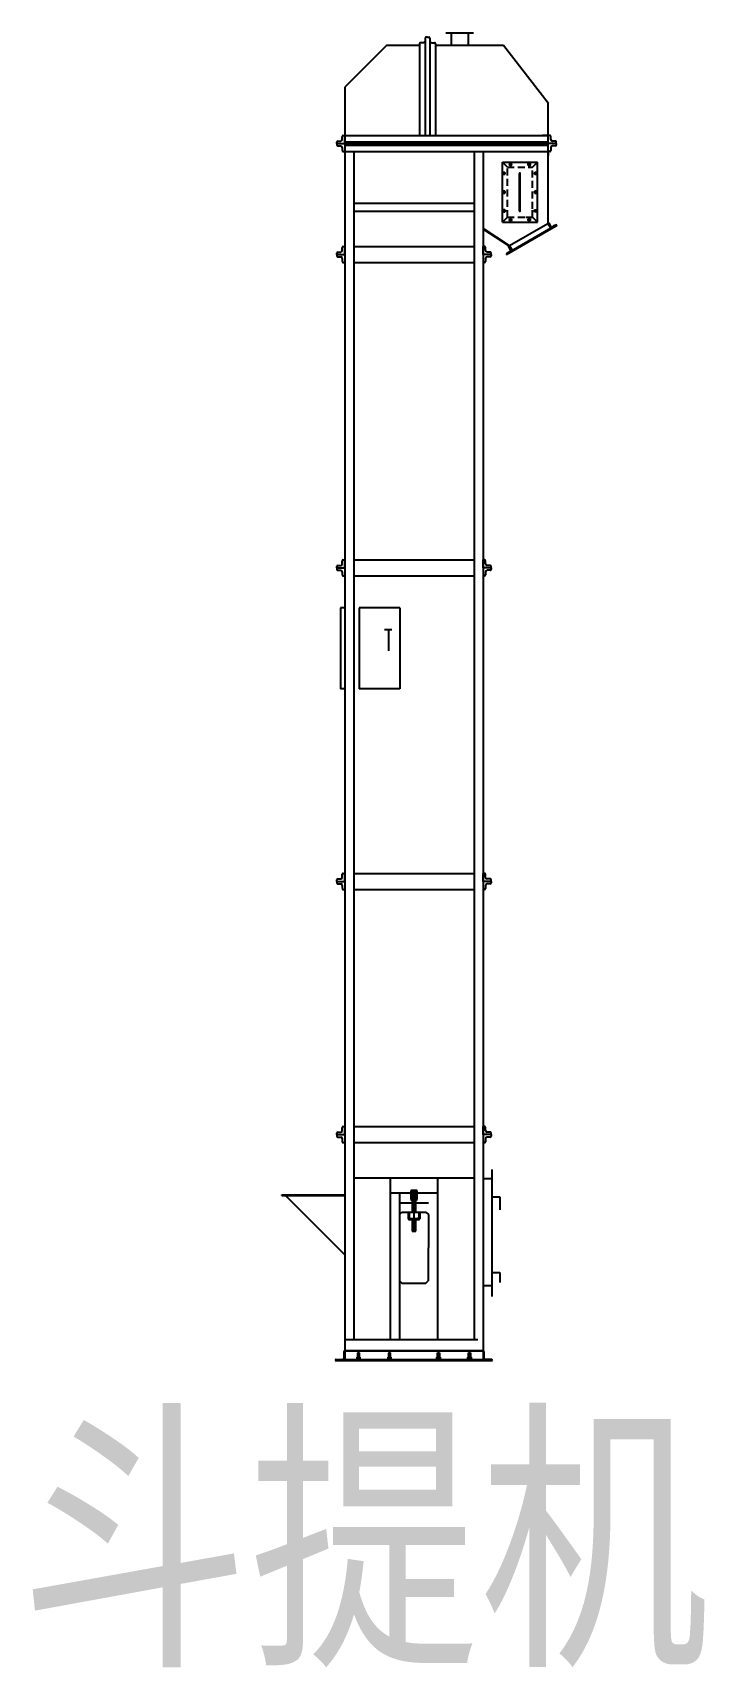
# Model space of a CAD drawing. Header units: millimetres. Extents: x 345.9 to 370, y 112.2 to 170.9.
import ezdxf

# ---------------------------------------------------------------- set-up
doc = ezdxf.new("R2010")
doc.units = ezdxf.units.MM
doc.linetypes.add('CENTER', pattern=[50.8, 31.75, -6.35, 6.35, -6.35])
doc.linetypes.add('HIDDEN', pattern=[0.375, 0.25, -0.125])
for name, color, linetype in [('01', 7, 'Continuous'), ('02', 1, 'Continuous'), ('04', 1, 'HIDDEN'), ('05', 4, 'CENTER'), ('10', 1, 'Continuous'), ('sb', 2, 'Continuous')]:
    doc.layers.add(name, color=color, linetype=linetype)
doc.styles.add('QSDI', font='SimSun.ttf', dxfattribs={"width": 0.8})
pattern_1 = [(135, (361.608698, 123.2932335), (0.0029547, 0.0029547), [])]
pattern_2 = [(135, (360.499029, 123.2932335), (0.0029547, 0.0029547), [])]
pattern_3 = [(45, (358.736182, 123.2932335), (-0.0029547, 0.0029547), [])]
pattern_4 = [(45, (357.626513, 123.2932335), (-0.0029547, 0.0029547), [])]

msp = doc.modelspace()

# ---------------------------------------------------------------- hatches: boundary and pattern name
at = {"layer": '10'}
h = msp.add_hatch(dxfattribs=at)
h.set_pattern_fill('U', color=2, scale=4.82625, angle=45, style=0, pattern_type=0)
h.set_pattern_definition(pattern_4)
h.paths.add_polyline_path([(357.588, 123.307), (357.559, 123.307), (357.559, 123.293), (357.588, 123.293)])
h = msp.add_hatch(dxfattribs=at)
h.set_pattern_fill('U', color=2, scale=4.82625, angle=45, style=0, pattern_type=0)
h.set_pattern_definition(pattern_4)
h.paths.add_polyline_path([(357.665, 123.293), (357.694, 123.293), (357.694, 123.307), (357.665, 123.307)])
h = msp.add_hatch(dxfattribs=at)
h.set_pattern_fill('U', color=2, scale=4.82625, angle=45, style=0, pattern_type=0)
h.set_pattern_definition(pattern_3)
h.paths.add_polyline_path([(358.698, 123.307), (358.669, 123.307), (358.669, 123.293), (358.698, 123.293)])
h = msp.add_hatch(dxfattribs=at)
h.set_pattern_fill('U', color=2, scale=4.82625, angle=45, style=0, pattern_type=0)
h.set_pattern_definition(pattern_3)
h.paths.add_polyline_path([(358.774, 123.293), (358.804, 123.293), (358.804, 123.307), (358.774, 123.307)])
h = msp.add_hatch(dxfattribs=at)
h.set_pattern_fill('U', color=2, scale=4.82625, angle=45, style=0, pattern_type=0)
h.set_pattern_definition(pattern_2)
h.paths.add_polyline_path([(360.461, 123.293), (360.432, 123.293), (360.432, 123.307), (360.461, 123.307)])
h = msp.add_hatch(dxfattribs=at)
h.set_pattern_fill('U', color=2, scale=4.82625, angle=45, style=0, pattern_type=0)
h.set_pattern_definition(pattern_2)
h.paths.add_polyline_path([(360.537, 123.307), (360.567, 123.307), (360.567, 123.293), (360.537, 123.293)])
h = msp.add_hatch(dxfattribs=at)
h.set_pattern_fill('U', color=2, scale=4.82625, angle=45, style=0, pattern_type=0)
h.set_pattern_definition(pattern_1)
h.paths.add_polyline_path([(361.57, 123.293), (361.541, 123.293), (361.541, 123.307), (361.57, 123.307)])
h = msp.add_hatch(dxfattribs=at)
h.set_pattern_fill('U', color=2, scale=4.82625, angle=45, style=0, pattern_type=0)
h.set_pattern_definition(pattern_1)
h.paths.add_polyline_path([(361.647, 123.307), (361.676, 123.307), (361.676, 123.293), (361.647, 123.293)])

# ---------------------------------------------------------------- linework, layer by layer
at = {"color": 2}
msp.add_line((362.103, 143.726), (362.103, 137.221), dxfattribs=at)
at = {"layer": '01', "color": 2}
for p, q in [((360.019, 170.721), (360.019, 170.612)), ((360.105, 170.755), (360.054, 170.755)), ((360.105, 170.755), (360.157, 170.755)), ((360.191, 170.721), (360.191, 170.612)), ((360.758, 170.914), (361.758, 170.914)), ((360.956, 170.914), (360.956, 170.468)), ((361.56, 170.914), (361.56, 170.468)), ((358.642, 170.468), (357.132, 168.958)), ((358.642, 170.468), (359.818, 170.468)), ((358.642, 170.468), (359.818, 170.468)), ((359.818, 170.52), (359.818, 170.468)), ((359.818, 170.468), (359.818, 167.225)), ((359.962, 170.554), (359.853, 170.554)), ((360.019, 170.612), (360.019, 167.225)), ((360.191, 170.612), (360.191, 167.225)), ((360.249, 170.554), (360.358, 170.554)), ((360.392, 170.52), (360.392, 170.468)), ((360.392, 170.468), (362.829, 170.468)), ((360.392, 170.468), (361.61, 170.468)), ((360.392, 170.468), (360.392, 167.225)), ((362.829, 170.468), (364.443, 168.398)), ((357.132, 168.958), (357.132, 157.529)), ((364.443, 164.075), (364.443, 168.398)), ((357.081, 167.225), (357.132, 167.225)), ((357.132, 167.225), (357.338, 167.225)), ((357.132, 167.225), (357.338, 167.225)), ((357.132, 166.938), (357.132, 167.225)), ((357.132, 167.225), (364.443, 167.225)), ((364.443, 167.225), (364.237, 167.225)), ((364.443, 167.225), (364.237, 167.225)), ((364.495, 167.225), (364.443, 167.225)), ((364.443, 166.938), (364.443, 167.225)), ((356.846, 166.938), (356.846, 166.989)), ((356.846, 166.938), (356.846, 166.886)), ((356.846, 166.938), (357.132, 166.938)), ((356.846, 166.938), (357.132, 166.938)), ((356.846, 166.938), (357.132, 166.938)), ((356.846, 166.938), (357.132, 166.938)), ((356.88, 167.024), (356.989, 167.024)), ((356.88, 166.852), (356.989, 166.852)), ((357.046, 167.081), (357.046, 167.19)), ((357.046, 166.794), (357.046, 166.685)), ((357.081, 166.651), (357.132, 166.651)), ((357.132, 166.995), (364.443, 166.995)), ((357.132, 166.938), (364.443, 166.938)), ((357.132, 166.88), (364.443, 166.88)), ((357.132, 166.651), (357.132, 166.508)), ((357.132, 166.651), (364.443, 166.651)), ((357.454, 166.651), (357.454, 157.529)), ((361.781, 166.651), (361.781, 157.529)), ((362.103, 166.651), (362.103, 157.529)), ((364.73, 166.938), (364.443, 166.938)), ((364.73, 166.938), (364.443, 166.938)), ((364.73, 166.938), (364.443, 166.938)), ((364.73, 166.938), (364.443, 166.938)), ((364.443, 166.651), (364.443, 166.508)), ((364.495, 166.651), (364.443, 166.651)), ((364.529, 167.081), (364.529, 167.19)), ((364.529, 166.794), (364.529, 166.685)), ((364.696, 167.024), (364.587, 167.024)), ((364.696, 166.852), (364.587, 166.852)), ((364.73, 166.938), (364.73, 166.989)), ((364.73, 166.938), (364.73, 166.886)), ((362.792, 166.271), (364.052, 166.271)), ((362.792, 164.111), (362.792, 166.271)), ((363.064, 166.216), (363.044, 166.181)), ((363.044, 166.181), (363.064, 166.146)), ((363.104, 166.216), (363.064, 166.216)), ((363.064, 166.146), (363.104, 166.146)), ((363.124, 166.181), (363.104, 166.216)), ((363.104, 166.146), (363.124, 166.181)), ((363.739, 166.216), (363.719, 166.181)), ((363.719, 166.181), (363.739, 166.146)), ((363.779, 166.216), (363.739, 166.216)), ((363.739, 166.146), (363.779, 166.146)), ((363.799, 166.181), (363.779, 166.216)), ((363.779, 166.146), (363.799, 166.181)), ((364.052, 164.111), (364.052, 166.271)), ((362.839, 165.901), (362.819, 165.866)), ((362.819, 165.866), (362.839, 165.831)), ((362.879, 165.901), (362.839, 165.901)), ((362.839, 165.831), (362.879, 165.831)), ((362.899, 165.866), (362.879, 165.901)), ((362.879, 165.831), (362.899, 165.866)), ((363.408, 164.516), (363.408, 165.866)), ((363.435, 164.516), (363.435, 165.866)), ((363.964, 165.901), (363.944, 165.866)), ((363.944, 165.866), (363.964, 165.831)), ((364.004, 165.901), (363.964, 165.901)), ((363.964, 165.831), (364.004, 165.831)), ((364.024, 165.866), (364.004, 165.901)), ((364.004, 165.831), (364.024, 165.866)), ((362.839, 165.226), (362.819, 165.191)), ((362.819, 165.191), (362.839, 165.156)), ((362.879, 165.226), (362.839, 165.226)), ((362.839, 165.156), (362.879, 165.156)), ((362.899, 165.191), (362.879, 165.226)), ((362.879, 165.156), (362.899, 165.191)), ((363.964, 165.226), (363.944, 165.191)), ((363.944, 165.191), (363.964, 165.156)), ((364.004, 165.226), (363.964, 165.226)), ((363.964, 165.156), (364.004, 165.156)), ((364.024, 165.191), (364.004, 165.226)), ((364.004, 165.156), (364.024, 165.191)), ((357.454, 164.791), (361.781, 164.791)), ((357.454, 164.504), (361.781, 164.504)), ((362.819, 164.516), (362.839, 164.551)), ((362.839, 164.481), (362.819, 164.516)), ((362.839, 164.551), (362.879, 164.551)), ((362.879, 164.481), (362.839, 164.481)), ((362.879, 164.551), (362.899, 164.516)), ((362.899, 164.516), (362.879, 164.481)), ((363.944, 164.516), (363.964, 164.551)), ((363.964, 164.481), (363.944, 164.516)), ((363.964, 164.551), (364.004, 164.551)), ((364.004, 164.481), (363.964, 164.481)), ((364.004, 164.551), (364.024, 164.516)), ((364.024, 164.516), (364.004, 164.481)), ((363.053, 163.266), (362.103, 163.886)), ((363.026, 163.263), (362.103, 163.864)), ((362.792, 164.111), (364.052, 164.111)), ((362.944, 162.955), (364.553, 163.885)), ((363.044, 164.201), (363.064, 164.236)), ((363.064, 164.166), (363.044, 164.201)), ((363.044, 163.273), (364.425, 164.07)), ((363.064, 164.236), (363.104, 164.236)), ((363.104, 164.166), (363.064, 164.166)), ((363.104, 164.236), (363.124, 164.201)), ((363.124, 164.201), (363.104, 164.166)), ((363.125, 163.091), (364.54, 163.908)), ((363.384, 163.24), (364.717, 164.01)), ((363.719, 164.201), (363.739, 164.236)), ((363.739, 164.166), (363.719, 164.201)), ((363.739, 164.236), (363.779, 164.236)), ((363.779, 164.166), (363.739, 164.166)), ((363.779, 164.236), (363.799, 164.201)), ((363.799, 164.201), (363.779, 164.166)), ((364.425, 164.07), (364.524, 163.899)), ((364.447, 164.083), (364.443, 164.081)), ((364.443, 164.075), (364.54, 163.908)), ((364.549, 163.947), (364.474, 164.075)), ((364.553, 163.885), (364.748, 163.997)), ((364.717, 164.01), (364.589, 163.936)), ((364.748, 163.997), (364.745, 164.003)), ((357.046, 163.099), (357.046, 163.208)), ((357.081, 163.242), (357.132, 163.242)), ((357.132, 162.955), (357.132, 163.242)), ((357.454, 163.242), (361.781, 163.242)), ((362.154, 163.242), (362.103, 163.242)), ((362.103, 162.955), (362.103, 163.242)), ((362.189, 163.099), (362.189, 163.208)), ((363.013, 163.232), (363.087, 163.103)), ((363.026, 163.263), (363.02, 163.259)), ((363.026, 163.263), (363.036, 163.278)), ((363.026, 163.263), (363.026, 163.263)), ((363.026, 163.263), (363.139, 163.068)), ((363.053, 163.266), (363.147, 163.104)), ((356.846, 162.955), (356.846, 163.007)), ((356.846, 162.955), (356.846, 162.904)), ((356.846, 162.955), (357.132, 162.955)), ((356.846, 162.955), (357.132, 162.955)), ((356.88, 163.041), (356.989, 163.041)), ((356.88, 162.869), (356.989, 162.869)), ((357.046, 162.812), (357.046, 162.703)), ((357.081, 162.668), (357.132, 162.668)), ((357.132, 162.955), (357.132, 162.668)), ((357.454, 162.668), (361.781, 162.668)), ((362.39, 162.955), (362.103, 162.955)), ((362.39, 162.955), (362.103, 162.955)), ((362.103, 162.955), (362.103, 162.668)), ((362.154, 162.668), (362.103, 162.668)), ((362.189, 162.812), (362.189, 162.703)), ((362.355, 163.041), (362.246, 163.041)), ((362.355, 162.869), (362.246, 162.869)), ((362.39, 162.955), (362.39, 163.007)), ((362.39, 162.955), (362.39, 162.904)), ((362.94, 162.961), (362.944, 162.955)), ((363.076, 163.063), (362.948, 162.989)), ((362.948, 162.989), (363.076, 163.063)), ((357.132, 157.529), (357.132, 143.726)), ((357.454, 157.529), (357.454, 143.726)), ((361.781, 157.529), (361.781, 143.726)), ((362.103, 157.529), (362.103, 143.726)), ((357.046, 151.85), (357.046, 151.959)), ((357.081, 151.993), (357.132, 151.993)), ((357.132, 151.706), (357.132, 151.993)), ((357.454, 151.993), (361.781, 151.993)), ((362.154, 151.993), (362.103, 151.993)), ((362.103, 151.706), (362.103, 151.993)), ((362.189, 151.85), (362.189, 151.959)), ((356.846, 151.706), (356.846, 151.758)), ((356.846, 151.706), (356.846, 151.655)), ((356.846, 151.706), (357.132, 151.706)), ((356.846, 151.706), (357.132, 151.706)), ((356.88, 151.792), (356.989, 151.792)), ((356.88, 151.62), (356.989, 151.62)), ((357.046, 151.563), (357.046, 151.454)), ((357.081, 151.419), (357.132, 151.419)), ((357.132, 151.706), (357.132, 151.419)), ((357.454, 151.419), (361.781, 151.419)), ((362.103, 151.706), (362.103, 151.419)), ((362.39, 151.706), (362.103, 151.706)), ((362.39, 151.706), (362.103, 151.706)), ((362.154, 151.419), (362.103, 151.419)), ((362.189, 151.563), (362.189, 151.454)), ((362.355, 151.792), (362.246, 151.792)), ((362.355, 151.62), (362.246, 151.62)), ((362.39, 151.706), (362.39, 151.758)), ((362.39, 151.706), (362.39, 151.655)), ((357.132, 150.271), (356.977, 150.271)), ((356.977, 150.271), (356.977, 147.366)), ((359.111, 150.271), (357.649, 150.271)), ((357.649, 150.271), (357.649, 147.366)), ((359.111, 150.271), (359.111, 147.366)), ((358.566, 149.495), (358.821, 149.495)), ((358.701, 149.495), (358.701, 148.731)), ((357.132, 147.366), (356.977, 147.366)), ((359.111, 147.366), (357.649, 147.366)), ((357.132, 143.726), (357.132, 123.266)), ((357.454, 143.726), (357.454, 124.012)), ((361.781, 143.726), (361.781, 124.012)), ((362.103, 143.389), (362.103, 123.266)), ((356.846, 140.456), (356.846, 140.508)), ((356.846, 140.456), (356.846, 140.405)), ((356.846, 140.456), (357.132, 140.456)), ((356.846, 140.456), (357.132, 140.456)), ((356.88, 140.542), (356.989, 140.542)), ((356.88, 140.37), (356.989, 140.37)), ((357.046, 140.6), (357.046, 140.709)), ((357.046, 140.313), (357.046, 140.204)), ((357.081, 140.743), (357.132, 140.743)), ((357.132, 140.456), (357.132, 140.743)), ((357.132, 140.456), (357.132, 140.169)), ((357.454, 140.743), (361.781, 140.743)), ((362.154, 140.743), (362.103, 140.743)), ((362.103, 140.456), (362.103, 140.743)), ((362.103, 140.456), (362.103, 140.169)), ((362.39, 140.456), (362.103, 140.456)), ((362.39, 140.456), (362.103, 140.456)), ((362.189, 140.6), (362.189, 140.709)), ((362.189, 140.313), (362.189, 140.204)), ((362.355, 140.542), (362.246, 140.542)), ((362.355, 140.37), (362.246, 140.37)), ((362.39, 140.456), (362.39, 140.508)), ((362.39, 140.456), (362.39, 140.405)), ((357.081, 140.169), (357.132, 140.169)), ((357.454, 140.169), (361.781, 140.169)), ((362.154, 140.169), (362.103, 140.169)), ((356.846, 131.366), (356.846, 131.418)), ((356.88, 131.452), (356.989, 131.452)), ((357.046, 131.51), (357.046, 131.619)), ((357.081, 131.653), (357.132, 131.653)), ((357.132, 131.366), (357.132, 131.653)), ((357.454, 131.653), (361.781, 131.653)), ((362.103, 131.366), (362.103, 131.653)), ((362.154, 131.653), (362.103, 131.653)), ((362.189, 131.51), (362.189, 131.619)), ((362.355, 131.452), (362.246, 131.452)), ((362.39, 131.366), (362.39, 131.418)), ((356.846, 131.366), (356.846, 131.315)), ((356.846, 131.366), (357.132, 131.366)), ((356.846, 131.366), (357.132, 131.366)), ((356.88, 131.28), (356.989, 131.28)), ((357.046, 131.223), (357.046, 131.114)), ((357.081, 131.079), (357.132, 131.079)), ((357.132, 131.366), (357.132, 131.079)), ((357.454, 131.079), (361.781, 131.079)), ((362.103, 131.366), (362.103, 131.079)), ((362.39, 131.366), (362.103, 131.366)), ((362.39, 131.366), (362.103, 131.366)), ((362.154, 131.079), (362.103, 131.079)), ((362.189, 131.223), (362.189, 131.114)), ((362.355, 131.28), (362.246, 131.28)), ((362.39, 131.366), (362.39, 131.315)), ((357.454, 129.822), (361.781, 129.822)), ((358.768, 129.822), (358.768, 124.012)), ((360.467, 129.822), (360.467, 124.012)), ((362.103, 129.792), (362.422, 129.792)), ((362.422, 125.552), (362.422, 130.117)), ((354.878, 129.206), (357.132, 129.206)), ((354.878, 129.179), (357.132, 129.179)), ((355.007, 129.179), (357.116, 127.071)), ((358.768, 129.277), (360.467, 129.277)), ((358.768, 129.277), (360.467, 129.277)), ((358.768, 129.277), (360.467, 129.277)), ((358.768, 129.277), (360.432, 129.277)), ((359.095, 129.277), (359.095, 124.012)), ((359.503, 129.355), (359.503, 129.277)), ((359.732, 129.277), (359.503, 129.277)), ((359.504, 129.241), (359.504, 129.039)), ((359.704, 129.363), (359.532, 129.363)), ((359.533, 129.249), (359.703, 129.249)), ((359.56, 129.355), (359.56, 129.277)), ((359.561, 129.039), (359.561, 129.241)), ((359.674, 129.039), (359.674, 129.241)), ((359.675, 129.355), (359.675, 129.277)), ((359.731, 129.039), (359.731, 129.241)), ((359.732, 129.277), (359.732, 129.355)), ((362.422, 129.135), (362.706, 129.135)), ((362.706, 129.135), (362.706, 128.665)), ((359.095, 128.916), (359.549, 128.916)), ((359.095, 128.497), (359.187, 128.589)), ((359.187, 128.589), (360.048, 128.589)), ((359.411, 128.589), (359.411, 128.359)), ((359.445, 128.589), (359.445, 128.394)), ((359.533, 129.031), (359.703, 129.031)), ((359.549, 129.031), (359.549, 128.589)), ((359.686, 128.589), (359.686, 129.031)), ((359.686, 128.916), (360.14, 128.916)), ((359.79, 128.589), (359.79, 128.394)), ((359.824, 128.589), (359.824, 128.359)), ((360.048, 128.589), (360.14, 128.497)), ((359.445, 128.325), (359.79, 128.325)), ((359.48, 128.359), (359.755, 128.359)), ((359.549, 128.325), (359.549, 127.9)), ((359.549, 127.9), (359.686, 127.9)), ((359.686, 127.9), (359.686, 128.325)), ((362.422, 126.42), (362.706, 126.42)), ((362.706, 126.42), (362.706, 126.064)), ((359.101, 126.123), (359.187, 126.037)), ((359.187, 126.037), (360.048, 126.037)), ((360.048, 126.037), (360.134, 126.123)), ((362.103, 125.956), (362.422, 125.956)), ((357.132, 124.012), (361.913, 124.012)), ((356.795, 123.266), (356.795, 123.266)), ((356.795, 123.266), (362.44, 123.266)), ((356.822, 123.293), (357.06, 123.293)), ((357.105, 123.577), (357.105, 123.338)), ((357.132, 123.616), (362.103, 123.616)), ((357.132, 123.604), (362.103, 123.604)), ((357.132, 123.293), (362.103, 123.293)), ((357.588, 123.307), (357.559, 123.307)), ((357.559, 123.307), (357.559, 123.293)), ((357.559, 123.293), (357.588, 123.293)), ((357.566, 123.378), (357.566, 123.32)), ((357.572, 123.316), (357.572, 123.307)), ((357.681, 123.316), (357.572, 123.316)), ((357.572, 123.307), (357.681, 123.307)), ((357.672, 123.383), (357.581, 123.383)), ((357.672, 123.316), (357.581, 123.316)), ((357.588, 123.293), (357.588, 123.307)), ((357.665, 123.307), (357.588, 123.307)), ((357.588, 123.293), (357.591, 123.293)), ((357.591, 123.54), (357.591, 123.383)), ((357.663, 123.54), (357.591, 123.54)), ((357.591, 123.307), (357.591, 123.293)), ((357.596, 123.378), (357.596, 123.32)), ((357.627, 123.307), (357.622, 123.316)), ((357.631, 123.307), (357.627, 123.316)), ((357.627, 123.266), (358.7, 123.266)), ((357.657, 123.378), (357.657, 123.32)), ((357.663, 123.383), (357.663, 123.54)), ((357.663, 123.293), (357.663, 123.307)), ((357.663, 123.293), (357.665, 123.293)), ((357.694, 123.307), (357.665, 123.307)), ((357.665, 123.293), (357.665, 123.307)), ((357.665, 123.293), (357.694, 123.293)), ((357.681, 123.307), (357.681, 123.316)), ((357.687, 123.32), (357.687, 123.378)), ((357.694, 123.293), (357.694, 123.307)), ((358.698, 123.307), (358.669, 123.307)), ((358.669, 123.307), (358.669, 123.293)), ((358.669, 123.293), (358.698, 123.293)), ((358.676, 123.378), (358.676, 123.32)), ((358.791, 123.316), (358.681, 123.316)), ((358.681, 123.316), (358.681, 123.307)), ((358.681, 123.307), (358.791, 123.307)), ((358.781, 123.383), (358.691, 123.383)), ((358.781, 123.316), (358.691, 123.316)), ((358.698, 123.293), (358.698, 123.307)), ((358.774, 123.307), (358.698, 123.307)), ((358.698, 123.293), (358.7, 123.293)), ((358.772, 123.54), (358.7, 123.54)), ((358.7, 123.54), (358.7, 123.383)), ((358.7, 123.307), (358.7, 123.293)), ((358.706, 123.378), (358.706, 123.32)), ((358.736, 123.307), (358.732, 123.316)), ((358.741, 123.307), (358.736, 123.316)), ((358.766, 123.378), (358.766, 123.32)), ((358.772, 123.383), (358.772, 123.54)), ((358.772, 123.293), (358.772, 123.307)), ((358.772, 123.293), (358.774, 123.293)), ((358.772, 123.266), (359.618, 123.266)), ((358.804, 123.307), (358.774, 123.307)), ((358.774, 123.293), (358.774, 123.307)), ((358.774, 123.293), (358.804, 123.293)), ((358.791, 123.307), (358.791, 123.316)), ((358.796, 123.32), (358.796, 123.378)), ((358.804, 123.293), (358.804, 123.307)), ((358.938, 123.266), (360.012, 123.266)), ((360.432, 123.293), (360.432, 123.307)), ((360.432, 123.307), (360.461, 123.307)), ((360.461, 123.293), (360.432, 123.293)), ((360.439, 123.32), (360.439, 123.378)), ((360.444, 123.307), (360.444, 123.316)), ((360.444, 123.316), (360.554, 123.316)), ((360.554, 123.307), (360.444, 123.307)), ((360.454, 123.383), (360.544, 123.383)), ((360.454, 123.316), (360.544, 123.316)), ((360.461, 123.293), (360.461, 123.307)), ((360.461, 123.307), (360.537, 123.307)), ((360.463, 123.293), (360.461, 123.293)), ((360.463, 123.54), (360.535, 123.54)), ((360.463, 123.383), (360.463, 123.54)), ((360.463, 123.293), (360.463, 123.307)), ((360.469, 123.378), (360.469, 123.32)), ((360.494, 123.307), (360.499, 123.316)), ((360.499, 123.307), (360.504, 123.316)), ((360.529, 123.378), (360.529, 123.32)), ((360.535, 123.54), (360.535, 123.383)), ((360.535, 123.307), (360.535, 123.293)), ((360.537, 123.293), (360.535, 123.293)), ((361.609, 123.266), (360.535, 123.266)), ((360.537, 123.307), (360.567, 123.307)), ((360.537, 123.293), (360.537, 123.307)), ((360.567, 123.293), (360.537, 123.293)), ((360.554, 123.316), (360.554, 123.307)), ((360.559, 123.378), (360.559, 123.32)), ((360.567, 123.307), (360.567, 123.293)), ((361.541, 123.293), (361.541, 123.307)), ((361.541, 123.307), (361.57, 123.307)), ((361.57, 123.293), (361.541, 123.293)), ((361.549, 123.32), (361.549, 123.378)), ((361.554, 123.307), (361.554, 123.316)), ((361.554, 123.316), (361.664, 123.316)), ((361.664, 123.307), (361.554, 123.307)), ((361.564, 123.383), (361.654, 123.383)), ((361.564, 123.316), (361.654, 123.316)), ((361.57, 123.293), (361.57, 123.307)), ((361.57, 123.307), (361.647, 123.307)), ((361.573, 123.293), (361.57, 123.293)), ((361.573, 123.54), (361.645, 123.54)), ((361.573, 123.383), (361.573, 123.54)), ((361.573, 123.293), (361.573, 123.307)), ((361.579, 123.378), (361.579, 123.32)), ((361.604, 123.307), (361.609, 123.316)), ((361.609, 123.307), (361.613, 123.316)), ((361.639, 123.378), (361.639, 123.32)), ((361.645, 123.54), (361.645, 123.383)), ((361.645, 123.307), (361.645, 123.293)), ((361.647, 123.293), (361.645, 123.293)), ((361.647, 123.307), (361.676, 123.307)), ((361.647, 123.293), (361.647, 123.307)), ((361.676, 123.293), (361.647, 123.293)), ((361.664, 123.316), (361.664, 123.307)), ((361.669, 123.378), (361.669, 123.32)), ((361.676, 123.307), (361.676, 123.293)), ((362.13, 123.577), (362.13, 123.338)), ((362.413, 123.293), (362.175, 123.293)), ((362.44, 123.266), (362.44, 123.266)), ((362.44, 123.266), (362.44, 123.266))]:
    msp.add_line(p, q, dxfattribs=at)
for centre, radius in [((363.084, 166.181), 0.0346), ((363.084, 166.181), 0.027), ((363.084, 166.181), 0.018), ((363.759, 166.181), 0.0346), ((363.759, 166.181), 0.027), ((363.759, 166.181), 0.018), ((362.859, 165.866), 0.027), ((362.859, 165.866), 0.018), ((363.984, 165.866), 0.0346), ((363.984, 165.866), 0.027), ((363.984, 165.866), 0.027), ((363.984, 165.866), 0.018), ((362.859, 165.191), 0.027), ((362.859, 165.191), 0.027), ((362.859, 165.191), 0.027), ((362.859, 165.191), 0.018), ((363.984, 165.191), 0.0346), ((363.984, 165.191), 0.027), ((363.984, 165.191), 0.027), ((363.984, 165.191), 0.027), ((363.984, 165.191), 0.018), ((362.859, 164.516), 0.0346), ((362.859, 164.516), 0.027), ((362.859, 164.516), 0.027), ((362.859, 164.516), 0.027), ((362.859, 164.516), 0.018), ((363.984, 164.516), 0.0346), ((363.984, 164.516), 0.027), ((363.984, 164.516), 0.027), ((363.984, 164.516), 0.027), ((363.984, 164.516), 0.018), ((363.084, 164.201), 0.0346), ((363.084, 164.201), 0.027), ((363.084, 164.201), 0.027), ((363.084, 164.201), 0.018), ((363.759, 164.201), 0.0346), ((363.759, 164.201), 0.027), ((363.759, 164.201), 0.027), ((363.759, 164.201), 0.018)]:
    msp.add_circle(centre, radius, dxfattribs=at)
for centre, radius, start, end in [((360.054, 170.721), 0.0344, 90, 180), ((360.157, 170.721), 0.0344, 0, 90), ((359.853, 170.52), 0.0344, 90, 180), ((359.962, 170.612), 0.0574, 270, 0), ((360.249, 170.612), 0.0574, 180, 270), ((360.358, 170.52), 0.0344, 0, 90), ((357.081, 167.19), 0.0344, 90, 180), ((364.495, 167.19), 0.0344, 0, 90), ((356.88, 166.989), 0.0344, 90, 180), ((356.88, 166.886), 0.0344, 180, 270), ((356.989, 167.081), 0.0574, 270, 0), ((356.989, 166.794), 0.0574, 360, 90), ((357.081, 166.685), 0.0344, 180, 270), ((364.495, 166.685), 0.0344, 270, 0), ((364.587, 167.081), 0.0574, 180, 270), ((364.587, 166.794), 0.0574, 90, 180), ((364.696, 166.989), 0.0344, 0, 90), ((364.696, 166.886), 0.0344, 270, 0), ((363.422, 165.866), 0.0135, 0, 180), ((363.422, 165.191), 0.0135, 0, 180), ((363.422, 164.516), 0.0135, 180, 0), ((363.422, 164.516), 0.0135, 180, 0), ((363.422, 164.516), 0.0135, 180, 0), ((364.457, 164.065), 0.0203, 30, 120), ((364.574, 163.961), 0.0293, 210, 300), ((364.727, 163.993), 0.0203, 30, 120), ((356.989, 163.099), 0.0574, 270, 0), ((357.081, 163.208), 0.0344, 90, 180), ((362.154, 163.208), 0.0344, 0, 90), ((362.246, 163.099), 0.0574, 180, 270), ((363.03, 163.242), 0.0203, 120, 210), ((363.062, 163.088), 0.0293, 300, 30), ((356.88, 163.007), 0.0344, 90, 180), ((356.88, 162.904), 0.0344, 180, 270), ((356.989, 162.812), 0.0574, 0, 90), ((357.081, 162.703), 0.0344, 180, 270), ((362.154, 162.703), 0.0344, 270, 0), ((362.246, 162.812), 0.0574, 90, 180), ((362.355, 163.007), 0.0344, 0, 90), ((362.355, 162.904), 0.0344, 270, 0), ((362.958, 162.971), 0.0203, 120, 210), ((357.081, 151.959), 0.0344, 90, 180), ((362.154, 151.959), 0.0344, 0, 90), ((356.88, 151.758), 0.0344, 90, 180), ((356.88, 151.655), 0.0344, 180, 270), ((356.989, 151.85), 0.0574, 270, 0), ((356.989, 151.563), 0.0574, 0, 90), ((357.081, 151.454), 0.0344, 180, 270), ((362.154, 151.454), 0.0344, 270, 0), ((362.246, 151.85), 0.0574, 180, 270), ((362.246, 151.563), 0.0574, 90, 180), ((362.355, 151.758), 0.0344, 0, 90), ((362.355, 151.655), 0.0344, 270, 0), ((356.88, 140.508), 0.0344, 90, 180), ((356.88, 140.405), 0.0344, 180, 270), ((356.989, 140.6), 0.0574, 270, 0), ((356.989, 140.313), 0.0574, 0, 90), ((357.081, 140.709), 0.0344, 90, 180), ((362.154, 140.709), 0.0344, 0, 90), ((362.246, 140.6), 0.0574, 180, 270), ((362.246, 140.313), 0.0574, 90, 180), ((362.355, 140.508), 0.0344, 0, 90), ((362.355, 140.405), 0.0344, 270, 0), ((357.081, 140.204), 0.0344, 180, 270), ((362.154, 140.204), 0.0344, 270, 0), ((356.88, 131.418), 0.0344, 90, 180), ((356.989, 131.51), 0.0574, 270, 0), ((357.081, 131.619), 0.0344, 90, 180), ((362.154, 131.619), 0.0344, 0, 90), ((362.246, 131.51), 0.0574, 180, 270), ((362.355, 131.418), 0.0344, 0, 90), ((356.88, 131.315), 0.0344, 180, 270), ((356.989, 131.223), 0.0574, 0, 90), ((357.081, 131.114), 0.0344, 180, 270), ((362.154, 131.114), 0.0344, 270, 0), ((362.246, 131.223), 0.0574, 90, 180), ((362.355, 131.315), 0.0344, 270, 0), ((359.532, 129.309), 0.0547, 58.37513, 121.62488), ((359.533, 129.194), 0.0546, 58.71154, 121.28847), ((359.618, 129.157), 0.207, 73.88066, 106.11934), ((359.618, 129.042), 0.207, 74.05868, 105.94133), ((359.703, 129.194), 0.0546, 58.71154, 121.28847), ((359.704, 129.309), 0.0547, 58.37513, 121.62488), ((359.533, 129.085), 0.0546, 238.71154, 301.28847), ((359.618, 129.237), 0.207, 254.05868, 285.94133), ((359.703, 129.085), 0.0546, 238.71154, 301.28847), ((359.445, 128.359), 0.0344, 180, 270), ((359.48, 128.394), 0.0344, 180, 270), ((359.755, 128.394), 0.0344, 270, 0), ((359.79, 128.359), 0.0344, 270, 0), ((356.822, 123.266), 0.027, 90, 180), ((357.06, 123.338), 0.045, 270, 0), ((357.132, 123.577), 0.027, 90, 180), ((357.581, 123.354), 0.0286, 58.26171, 121.73829), ((357.581, 123.345), 0.0286, 238.26171, 301.73829), ((357.627, 123.275), 0.108, 73.8206, 106.1794), ((357.627, 123.424), 0.108, 253.8206, 286.1794), ((357.672, 123.354), 0.0286, 58.26171, 121.73829), ((357.672, 123.345), 0.0286, 238.26171, 301.73829), ((358.691, 123.354), 0.0286, 58.26171, 121.73829), ((358.691, 123.345), 0.0286, 238.26171, 301.73829), ((358.736, 123.275), 0.108, 73.8206, 106.1794), ((358.736, 123.424), 0.108, 253.8206, 286.1794), ((358.781, 123.354), 0.0286, 58.26171, 121.73829), ((358.781, 123.345), 0.0286, 238.26171, 301.73829), ((360.454, 123.354), 0.0286, 58.26171, 121.73829), ((360.454, 123.345), 0.0286, 238.26171, 301.73829), ((360.499, 123.275), 0.108, 73.8206, 106.1794), ((360.499, 123.424), 0.108, 253.8206, 286.1794), ((360.544, 123.354), 0.0286, 58.26171, 121.73829), ((360.544, 123.345), 0.0286, 238.26171, 301.73829), ((361.564, 123.354), 0.0286, 58.26171, 121.73829), ((361.564, 123.345), 0.0286, 238.26171, 301.73829), ((361.609, 123.275), 0.108, 73.8206, 106.1794), ((361.609, 123.424), 0.108, 253.8206, 286.1794), ((361.654, 123.354), 0.0286, 58.26171, 121.73829), ((361.654, 123.345), 0.0286, 238.26171, 301.73829), ((362.103, 123.577), 0.027, 0, 90), ((362.175, 123.338), 0.045, 180, 270), ((362.413, 123.266), 0.027, 0, 90), ((362.413, 123.266), 0.027, 0, 90)]:
    msp.add_arc(centre, radius, start, end, dxfattribs=at)
at = {"layer": '02', "color": 2}
for p, q in [((357.598, 123.54), (357.598, 123.383)), ((357.655, 123.54), (357.655, 123.383)), ((358.708, 123.54), (358.708, 123.383)), ((358.764, 123.54), (358.764, 123.383)), ((360.471, 123.54), (360.471, 123.383)), ((360.527, 123.54), (360.527, 123.383)), ((361.58, 123.54), (361.58, 123.383)), ((361.637, 123.54), (361.637, 123.383))]:
    msp.add_line(p, q, dxfattribs=at)
for centre, start, end in [((363.084, 166.181), 270, 180), ((363.759, 166.181), 270, 180), ((363.984, 165.866), 270, 180), ((363.984, 165.191), 270, 180), ((362.859, 164.516), 180, 90), ((363.984, 164.516), 180, 90), ((363.084, 164.201), 180, 90), ((363.759, 164.201), 180, 90)]:
    msp.add_arc(centre, 0.0225, start, end, dxfattribs=at)
at = {"layer": '04', "color": 2}
for p, q in [((362.972, 166.091), (362.792, 166.271)), ((362.972, 166.091), (363.872, 166.091)), ((362.972, 164.291), (362.972, 166.091)), ((363.872, 166.091), (364.052, 166.271)), ((363.872, 164.594), (363.872, 166.091)), ((362.972, 164.291), (362.792, 164.111)), ((362.972, 164.291), (363.634, 164.291)), ((363.634, 164.291), (363.872, 164.291)), ((363.872, 164.291), (363.872, 164.594)), ((363.872, 164.291), (364.052, 164.111))]:
    msp.add_line(p, q, dxfattribs=at)
at = {"layer": '05', "color": 2}
for p, q in [((363.143, 166.181), (363.026, 166.181)), ((363.129, 166.181), (363.04, 166.181)), ((363.084, 166.24), (363.084, 166.123)), ((363.084, 166.142), (363.084, 166.22)), ((363.831, 166.181), (363.688, 166.181)), ((363.804, 166.181), (363.715, 166.181)), ((363.759, 166.253), (363.759, 166.109)), ((363.759, 166.142), (363.759, 166.22)), ((363.408, 165.866), (363.435, 165.866)), ((364.043, 165.866), (363.926, 165.866)), ((364.031, 165.866), (363.938, 165.866)), ((364.029, 165.866), (363.94, 165.866)), ((363.984, 165.925), (363.984, 165.808)), ((363.984, 165.913), (363.984, 165.819)), ((363.984, 165.827), (363.984, 165.905)), ((363.408, 165.191), (363.435, 165.191)), ((364.043, 165.191), (363.926, 165.191)), ((364.042, 165.191), (363.927, 165.191)), ((364.031, 165.191), (363.938, 165.191)), ((364.029, 165.191), (363.94, 165.191)), ((363.984, 165.25), (363.984, 165.133)), ((363.984, 165.248), (363.984, 165.134)), ((363.984, 165.238), (363.984, 165.144)), ((363.984, 165.152), (363.984, 165.23)), ((362.932, 164.516), (362.787, 164.516)), ((362.932, 164.516), (362.787, 164.516)), ((362.918, 164.516), (362.801, 164.516)), ((362.904, 164.516), (362.815, 164.516)), ((362.859, 164.444), (362.859, 164.589)), ((362.859, 164.444), (362.859, 164.589)), ((362.859, 164.458), (362.859, 164.575)), ((362.859, 164.555), (362.859, 164.477)), ((363.408, 164.516), (363.435, 164.516)), ((363.408, 164.516), (363.435, 164.516)), ((363.408, 164.516), (363.435, 164.516)), ((363.759, 164.129), (363.759, 164.273)), ((363.759, 164.129), (363.759, 164.273)), ((364.043, 164.516), (363.926, 164.516)), ((364.031, 164.516), (363.938, 164.516)), ((364.031, 164.516), (363.938, 164.516)), ((364.029, 164.516), (363.94, 164.516)), ((363.984, 164.458), (363.984, 164.575)), ((363.984, 164.469), (363.984, 164.563)), ((363.984, 164.469), (363.984, 164.563)), ((363.984, 164.555), (363.984, 164.477)), ((363.143, 164.201), (363.026, 164.201)), ((363.143, 164.201), (363.026, 164.201)), ((363.129, 164.201), (363.04, 164.201)), ((363.084, 164.143), (363.084, 164.26)), ((363.084, 164.143), (363.084, 164.26)), ((363.084, 164.24), (363.084, 164.162)), ((363.831, 164.201), (363.688, 164.201)), ((363.831, 164.201), (363.688, 164.201)), ((363.804, 164.201), (363.715, 164.201)), ((363.759, 164.24), (363.759, 164.162)), ((364.407, 163.8), (364.394, 163.824)), ((364.439, 163.798), (364.408, 163.852)), ((364.454, 163.827), (364.44, 163.851)), ((364.643, 163.936), (364.629, 163.96)), ((364.688, 163.913), (364.632, 164.01)), ((364.69, 163.963), (364.676, 163.987)), ((363.238, 163.125), (363.225, 163.149)), ((363.238, 163.125), (363.225, 163.149)), ((363.27, 163.123), (363.239, 163.177)), ((363.285, 163.152), (363.271, 163.176)), ((363.285, 163.152), (363.271, 163.176)), ((363.823, 163.463), (363.809, 163.486)), ((359.618, 129.369), (359.618, 127.895)), ((359.618, 129.363), (359.618, 129.363)), ((359.618, 129.254), (359.618, 129.025)), ((357.627, 123.311), (357.627, 123.387)), ((357.627, 123.302), (357.627, 123.32)), ((357.627, 123.289), (357.627, 123.311)), ((358.736, 123.311), (358.736, 123.387)), ((358.736, 123.302), (358.736, 123.32)), ((358.736, 123.289), (358.736, 123.311)), ((360.499, 123.311), (360.499, 123.387)), ((360.499, 123.302), (360.499, 123.32)), ((360.499, 123.289), (360.499, 123.311)), ((361.609, 123.311), (361.609, 123.387)), ((361.609, 123.302), (361.609, 123.32)), ((361.609, 123.289), (361.609, 123.311))]:
    msp.add_line(p, q, dxfattribs=at)
at = {"layer": 'sb', "color": 2}
for p, q in [((354.878, 129.179), (354.878, 129.206)), ((360.14, 128.497), (360.134, 126.123))]:
    msp.add_line(p, q, dxfattribs=at)

# ---------------------------------------------------------------- texts
at = {"style": 'QSDI', "width": 0.8}
msp.add_text('斗提机', height=7.5686, dxfattribs=at).set_placement((345.441, 113.075))

doc.saveas('drawing.dxf')
